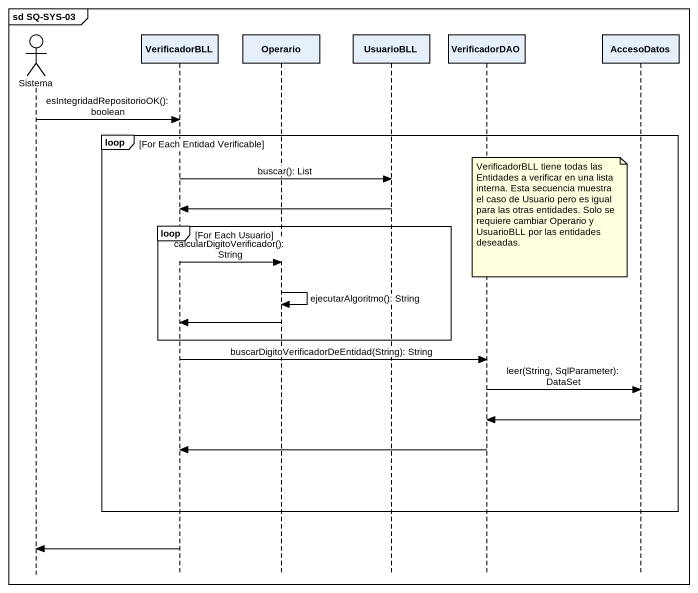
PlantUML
@startuml
mainframe sd SQ-SYS-03
hide footbox
actor Sistema
participant VerificadorBLL
participant Operario
participant UsuarioBLL
participant VerificadorDAO
participant AccesoDatos

Sistema -> VerificadorBLL : esIntegridadRepositorioOK(): boolean
loop For Each Entidad Verificable
  VerificadorBLL -> UsuarioBLL : buscar(): List
  UsuarioBLL -> VerificadorBLL
  note over VerificadorDAO : VerificadorBLL tiene todas las Entidades a verificar en una lista interna. Esta secuencia muestra el caso de Usuario pero es igual para las otras entidades. Solo se requiere cambiar Operario y UsuarioBLL por las entidades deseadas.
  loop For Each Usuario
    VerificadorBLL -> Operario : calcularDigitoVerificador(): String
    Operario -> Operario : ejecutarAlgoritmo(): String
    Operario -> VerificadorBLL
  end
  VerificadorBLL -> VerificadorDAO : buscarDigitoVerificadorDeEntidad(String): String
  VerificadorDAO -> AccesoDatos : leer(String, SqlParameter): DataSet
  AccesoDatos -> VerificadorDAO
  VerificadorDAO -> VerificadorBLL
end
VerificadorBLL -> Sistema
@enduml
